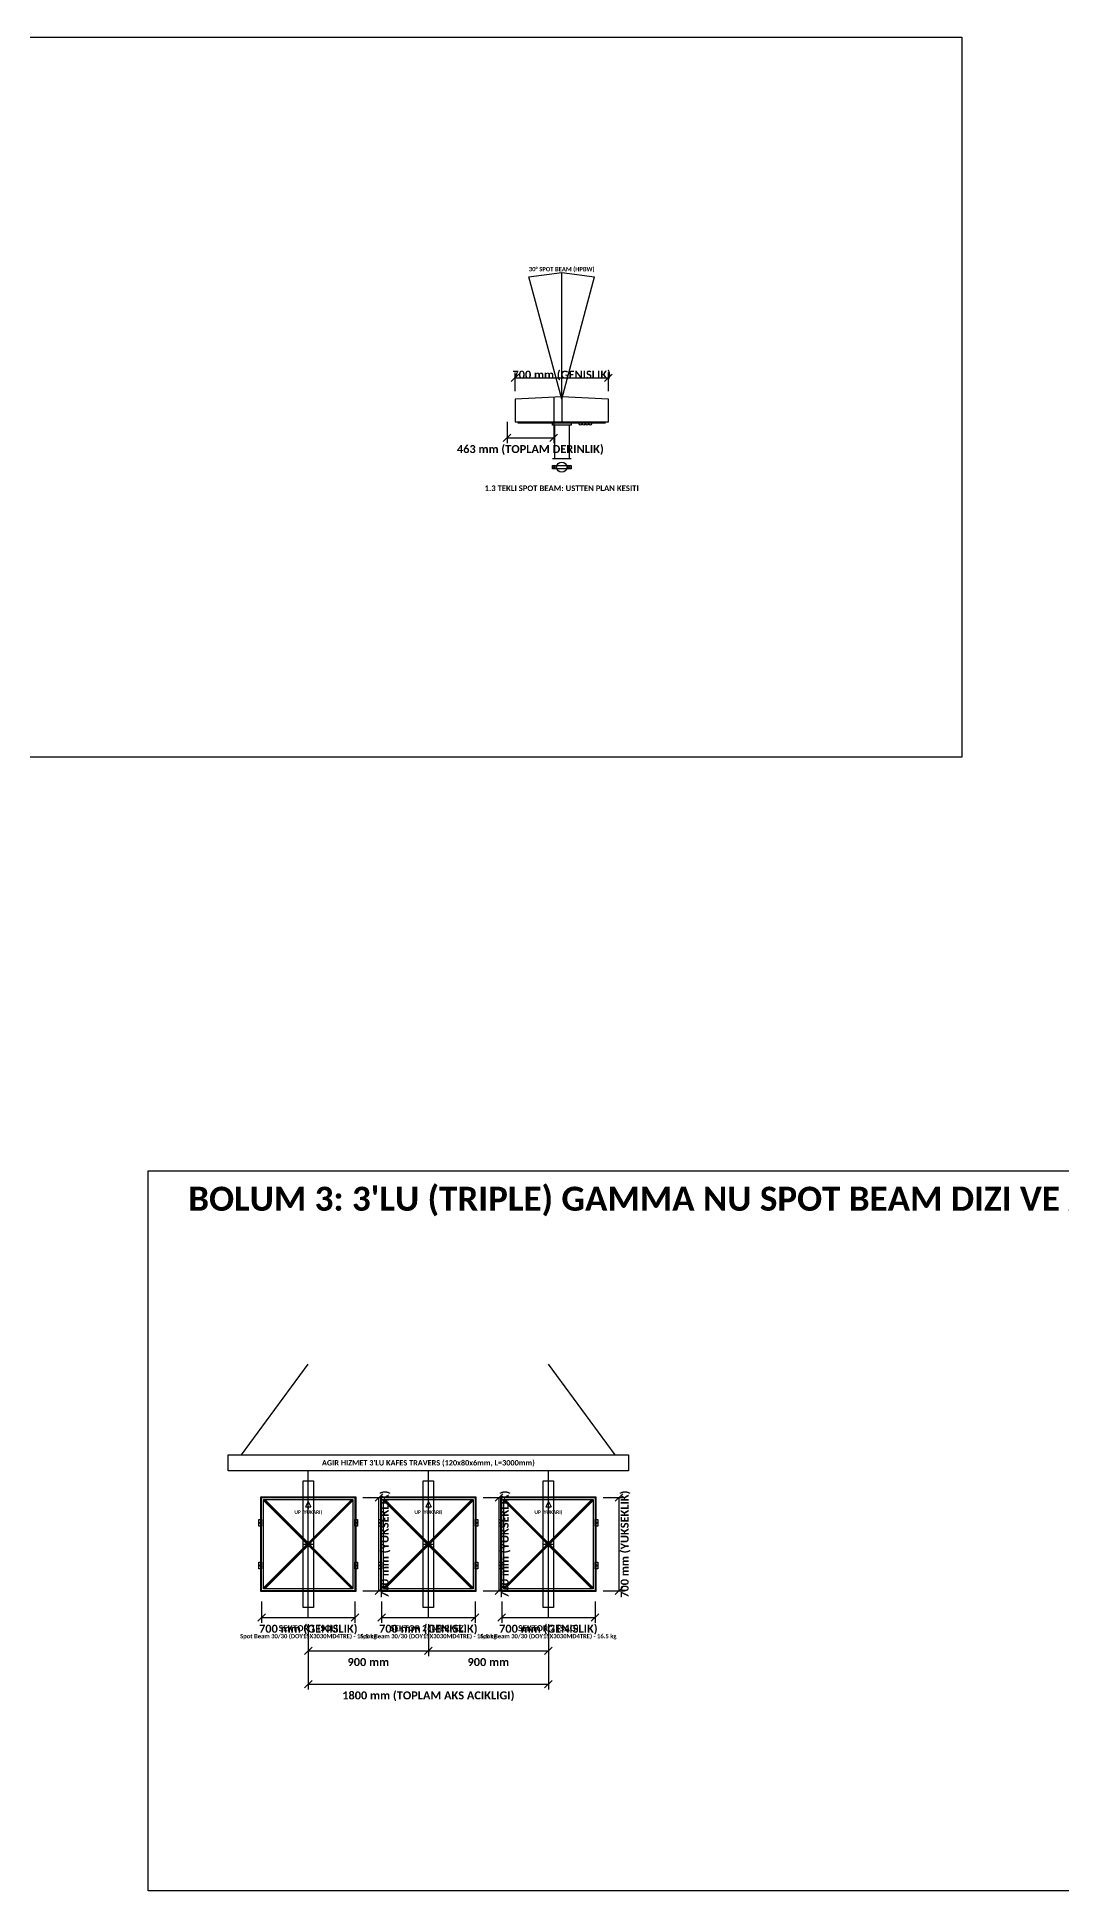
# Model space of a CAD drawing. Header units: millimetres. Extents: x -21500 to 35121, y -2600 to 19800.
# Drawn here: x -9934 to -2249, y 5900 to 19800 of the extents above; entities that cross this region are included whole.
import ezdxf
from ezdxf.enums import TextEntityAlignment as Align

# ---------------------------------------------------------------- set-up
doc = ezdxf.new("R2010")
doc.units = ezdxf.units.MM
for name, color, linetype in [('CELIK_KIRIS_KOLON', 9, 'CONTINUOUS'), ('EKP_PANEL_ANTEN', 6, 'CONTINUOUS'), ('KABLO_TAVALARI', 6, 'CONTINUOUS'), ('METIN_BILGI', 7, 'CONTINUOUS'), ('MONTAJ_BORULARI', 2, 'CONTINUOUS'), ('OLCULER', 1, 'CONTINUOUS')]:
    doc.layers.add(name, color=color, linetype=linetype)
doc.styles.get("Standard").update_dxf_attribs({"font": 'calibrib.ttf'})

msp = doc.modelspace()

# ---------------------------------------------------------------- linework, layer by layer
at = {"layer": 'CELIK_KIRIS_KOLON'}
for p, q in [((-6329, 16907), (-5671, 16907)), ((-6055, 16890), (-6055, 16639)), ((-5945, 16890), (-5945, 16639)), ((-6070, 16639), (-5930, 16639)), ((-8400, 9170), (-7900, 9850)), ((-5600, 9170), (-6100, 9850))]:
    msp.add_line(p, q, dxfattribs=at)
for points in [[(-6070, 16890), (-6070, 16915), (-5930, 16915), (-5930, 16890)], [(-6070, 16563), (-6070, 16587), (-5930, 16587), (-5930, 16563)], [(-8500, 9050), (-8500, 9170), (-5500, 9170), (-5500, 9050)], [(-8256, 8144), (-8256, 8856), (-7544, 8856), (-7544, 8144)], [(-7356, 8144), (-7356, 8856), (-6644, 8856), (-6644, 8144)], [(-6456, 8144), (-6456, 8856), (-5744, 8856), (-5744, 8144)], [(-8270, 8635), (-8270, 8685), (-8250, 8685), (-8250, 8635)], [(-7550, 8635), (-7550, 8685), (-7530, 8685), (-7530, 8635)], [(-7370, 8635), (-7370, 8685), (-7350, 8685), (-7350, 8635)], [(-6650, 8635), (-6650, 8685), (-6630, 8685), (-6630, 8635)], [(-6470, 8635), (-6470, 8685), (-6450, 8685), (-6450, 8635)], [(-5750, 8635), (-5750, 8685), (-5730, 8685), (-5730, 8635)], [(-8270, 8315), (-8270, 8365), (-8250, 8365), (-8250, 8315)], [(-7550, 8315), (-7550, 8365), (-7530, 8365), (-7530, 8315)], [(-7370, 8315), (-7370, 8365), (-7350, 8365), (-7350, 8315)], [(-6650, 8315), (-6650, 8365), (-6630, 8365), (-6630, 8315)], [(-6470, 8315), (-6470, 8365), (-6450, 8365), (-6450, 8315)], [(-5750, 8315), (-5750, 8365), (-5730, 8365), (-5730, 8315)]]:
    msp.add_lwpolyline(points, close=True, dxfattribs=at)
for centre, radius in [((-6055, 16575), 6), ((-5945, 16575), 6), ((-8260, 8660), 5), ((-7540, 8660), 5), ((-7360, 8660), 5), ((-6640, 8660), 5), ((-6460, 8660), 5), ((-5740, 8660), 5), ((-8260, 8340), 5), ((-7540, 8340), 5), ((-7360, 8340), 5), ((-6640, 8340), 5), ((-6460, 8340), 5), ((-5740, 8340), 5)]:
    msp.add_circle(centre, radius, dxfattribs=at)
at = {"layer": 'EKP_PANEL_ANTEN'}
for p, q in [((-6000, 17103), (-6350, 17085)), ((-5650, 17085), (-6000, 17103)), ((-6000, 17103), (-6000, 16915)), ((-6350, 17085), (-6350, 16915)), ((-5650, 16915), (-5650, 17085)), ((-6350, 16915), (-5650, 16915)), ((-8235, 8165), (-7565, 8835)), ((-8235, 8835), (-7565, 8165)), ((-8235, 8173), (-7573, 8835)), ((-8235, 8827), (-7573, 8165)), ((-8227, 8835), (-7565, 8173)), ((-8227, 8165), (-7565, 8827)), ((-7335, 8165), (-6665, 8835)), ((-7335, 8835), (-6665, 8165)), ((-7335, 8173), (-6673, 8835)), ((-7335, 8827), (-6673, 8165)), ((-7327, 8835), (-6665, 8173)), ((-7327, 8165), (-6665, 8827)), ((-6435, 8165), (-5765, 8835)), ((-6435, 8835), (-5765, 8165)), ((-6435, 8173), (-5773, 8835)), ((-6435, 8827), (-5773, 8165)), ((-6427, 8835), (-5765, 8173)), ((-6427, 8165), (-5765, 8827)), ((-7935, 8500), (-7865, 8500)), ((-7900, 8465), (-7900, 8535)), ((-7035, 8500), (-6965, 8500)), ((-7000, 8465), (-7000, 8535)), ((-6135, 8500), (-6065, 8500)), ((-6100, 8465), (-6100, 8535))]:
    msp.add_line(p, q, dxfattribs=at)
for points in [[(-8250, 8150), (-8250, 8850), (-7550, 8850), (-7550, 8150)], [(-8235, 8165), (-8235, 8835), (-7565, 8835), (-7565, 8165)], [(-7350, 8150), (-7350, 8850), (-6650, 8850), (-6650, 8150)], [(-7335, 8165), (-7335, 8835), (-6665, 8835), (-6665, 8165)], [(-6450, 8150), (-6450, 8850), (-5750, 8850), (-5750, 8150)], [(-6435, 8165), (-6435, 8835), (-5765, 8835), (-5765, 8165)]]:
    msp.add_lwpolyline(points, close=True, dxfattribs=at)
for centre in [(-7900, 8500), (-7000, 8500), (-6100, 8500)]:
    msp.add_circle(centre, 18, dxfattribs=at)
at = {"layer": 'KABLO_TAVALARI'}
for centre in [(-5860, 16899), (-5835, 16899), (-5810, 16899), (-5785, 16899)]:
    msp.add_circle(centre, 8, dxfattribs=at)
at = {"layer": 'METIN_BILGI'}
for p, q in [((-7900, 8820), (-7920, 8780)), ((-7920, 8780), (-7880, 8780)), ((-7900, 8820), (-7880, 8780)), ((-7900, 8780), (-7900, 8765)), ((-7000, 8820), (-7020, 8780)), ((-7020, 8780), (-6980, 8780)), ((-7000, 8820), (-6980, 8780)), ((-7000, 8780), (-7000, 8765)), ((-6100, 8820), (-6120, 8780)), ((-6120, 8780), (-6080, 8780)), ((-6100, 8820), (-6080, 8780)), ((-6100, 8780), (-6100, 8765))]:
    msp.add_line(p, q, dxfattribs=at)
for points in [[(-21500, 14400), (-21500, 19800), (-3000, 19800), (-3000, 14400)], [(-9100, 5900), (-9100, 11300), (9400, 11300), (9400, 5900)]]:
    msp.add_lwpolyline(points, close=True, dxfattribs=at)
at = {"layer": 'MONTAJ_BORULARI'}
for p, q in [((-7900, 7945), (-7900, 9055)), ((-7000, 7945), (-7000, 9055)), ((-6100, 7945), (-6100, 9055))]:
    msp.add_line(p, q, dxfattribs=at)
for points in [[(-7938, 8025), (-7938, 8975), (-7862, 8975), (-7862, 8025)], [(-7038, 8025), (-7038, 8975), (-6962, 8975), (-6962, 8025)], [(-6138, 8025), (-6138, 8975), (-6062, 8975), (-6062, 8025)]]:
    msp.add_lwpolyline(points, close=True, dxfattribs=at)
msp.add_circle((-6000, 16575), 38.1, dxfattribs=at)
at = {"layer": 'OLCULER'}
for p, q in [((-6246, 18003), (-6000, 18035)), ((-6000, 17085), (-6246, 18003)), ((-6000, 17085), (-6000, 18035)), ((-6000, 18035), (-5754, 18003)), ((-6000, 17085), (-5754, 18003)), ((-6378, 17217), (-6322, 17273)), ((-6350, 17145), (-6350, 17285)), ((-6350, 17245), (-5650, 17245)), ((-5678, 17217), (-5622, 17273)), ((-5650, 17145), (-5650, 17285)), ((-6060, 17103), (-6060, 16755)), ((-6438, 16767), (-6382, 16823)), ((-6410, 16915), (-6410, 16755)), ((-6088, 16767), (-6032, 16823)), ((-6410, 16795), (-6060, 16795)), ((-7490, 8850), (-7330, 8850)), ((-7398, 8822), (-7342, 8878)), ((-7370, 8150), (-7370, 8850)), ((-6590, 8850), (-6430, 8850)), ((-6498, 8822), (-6442, 8878)), ((-6470, 8150), (-6470, 8850)), ((-5690, 8850), (-5530, 8850)), ((-5598, 8822), (-5542, 8878)), ((-5570, 8150), (-5570, 8850)), ((-8250, 8070), (-8250, 7910)), ((-7550, 8070), (-7550, 7910)), ((-7490, 8150), (-7330, 8150)), ((-7398, 8122), (-7342, 8178)), ((-7350, 8070), (-7350, 7910)), ((-6650, 8070), (-6650, 7910)), ((-6590, 8150), (-6430, 8150)), ((-6498, 8122), (-6442, 8178)), ((-6450, 8070), (-6450, 7910)), ((-5750, 8070), (-5750, 7910)), ((-5690, 8150), (-5530, 8150)), ((-5598, 8122), (-5542, 8178)), ((-8278, 7922), (-8222, 7978)), ((-8250, 7950), (-7550, 7950)), ((-7578, 7922), (-7522, 7978)), ((-7378, 7922), (-7322, 7978)), ((-7350, 7950), (-6650, 7950)), ((-6678, 7922), (-6622, 7978)), ((-6478, 7922), (-6422, 7978)), ((-6450, 7950), (-5750, 7950)), ((-5778, 7922), (-5722, 7978)), ((-7900, 7900), (-7900, 7660)), ((-7900, 7900), (-7900, 7410)), ((-7000, 7900), (-7000, 7660)), ((-7000, 7900), (-7000, 7660)), ((-6100, 7900), (-6100, 7660)), ((-6100, 7900), (-6100, 7410)), ((-7928, 7672), (-7872, 7728)), ((-7900, 7700), (-7000, 7700)), ((-7028, 7672), (-6972, 7728)), ((-7028, 7672), (-6972, 7728)), ((-7000, 7700), (-6100, 7700)), ((-6128, 7672), (-6072, 7728)), ((-7928, 7422), (-7872, 7478)), ((-7900, 7450), (-6100, 7450)), ((-6128, 7422), (-6072, 7478))]:
    msp.add_line(p, q, dxfattribs=at)

# ---------------------------------------------------------------- texts
at = {"layer": 'CELIK_KIRIS_KOLON'}
msp.add_text("AGIR HIZMET 3'LU KAFES TRAVERS (120x80x6mm, L=3000mm)", height=40, dxfattribs=at).set_placement((-7000, 9110), align=Align.MIDDLE_CENTER)
at = {"layer": 'METIN_BILGI'}
for s, height, p in [('1.3 TEKLI SPOT BEAM: USTTEN PLAN KESITI', 42, (-6000, 16417)), ('UP (YUKARI)', 26, (-7900, 8740)), ('UP (YUKARI)', 26, (-7000, 8740)), ('UP (YUKARI)', 26, (-6100, 8740)), ('Spot Beam 30/30 (DOY15X3030MD4TRE) - 16.5 kg', 32, (-7900, 7810)), ('SEKTOR 1 (SOL)', 45, (-7900, 7870)), ('Spot Beam 30/30 (DOY15X3030MD4TRE) - 16.5 kg', 32, (-7000, 7810)), ('SEKTOR 2 (MERKEZ)', 45, (-7000, 7870)), ('Spot Beam 30/30 (DOY15X3030MD4TRE) - 16.5 kg', 32, (-6100, 7810)), ('SEKTOR 3 (SAG)', 45, (-6100, 7870))]:
    msp.add_text(s, height=height, dxfattribs=at).set_placement(p, align=Align.MIDDLE_CENTER)
msp.add_text("BOLUM 3: 3'LU (TRIPLE) GAMMA NU SPOT BEAM DIZI VE ACISAL KAPSAMA PLANI", height=180, dxfattribs=at).set_placement((-8800, 11000))
at = {"layer": 'OLCULER'}
for s, height, p in [('30° SPOT BEAM (HPBW)', 32, (-6000, 18060)), ('700 mm (GENISLIK)', 60, (-6000, 17269)), ('463 mm (TOPLAM DERINLIK)', 60, (-6235, 16711)), ('700 mm (GENISLIK)', 60, (-7900, 7866)), ('700 mm (GENISLIK)', 60, (-7000, 7866)), ('700 mm (GENISLIK)', 60, (-6100, 7866)), ('900 mm', 60, (-7450, 7616)), ('900 mm', 60, (-6550, 7616)), ('1800 mm (TOPLAM AKS ACIKLIGI)', 60, (-7000, 7366))]:
    msp.add_text(s, height=height, dxfattribs=at).set_placement(p, align=Align.MIDDLE_CENTER)
for p in [(-7328, 8500), (-6428, 8500), (-5528, 8500)]:
    msp.add_text('700 mm (YUKSEKLIK)', height=60, rotation=90, dxfattribs=at).set_placement(p, align=Align.MIDDLE_CENTER)

doc.saveas('drawing.dxf')
